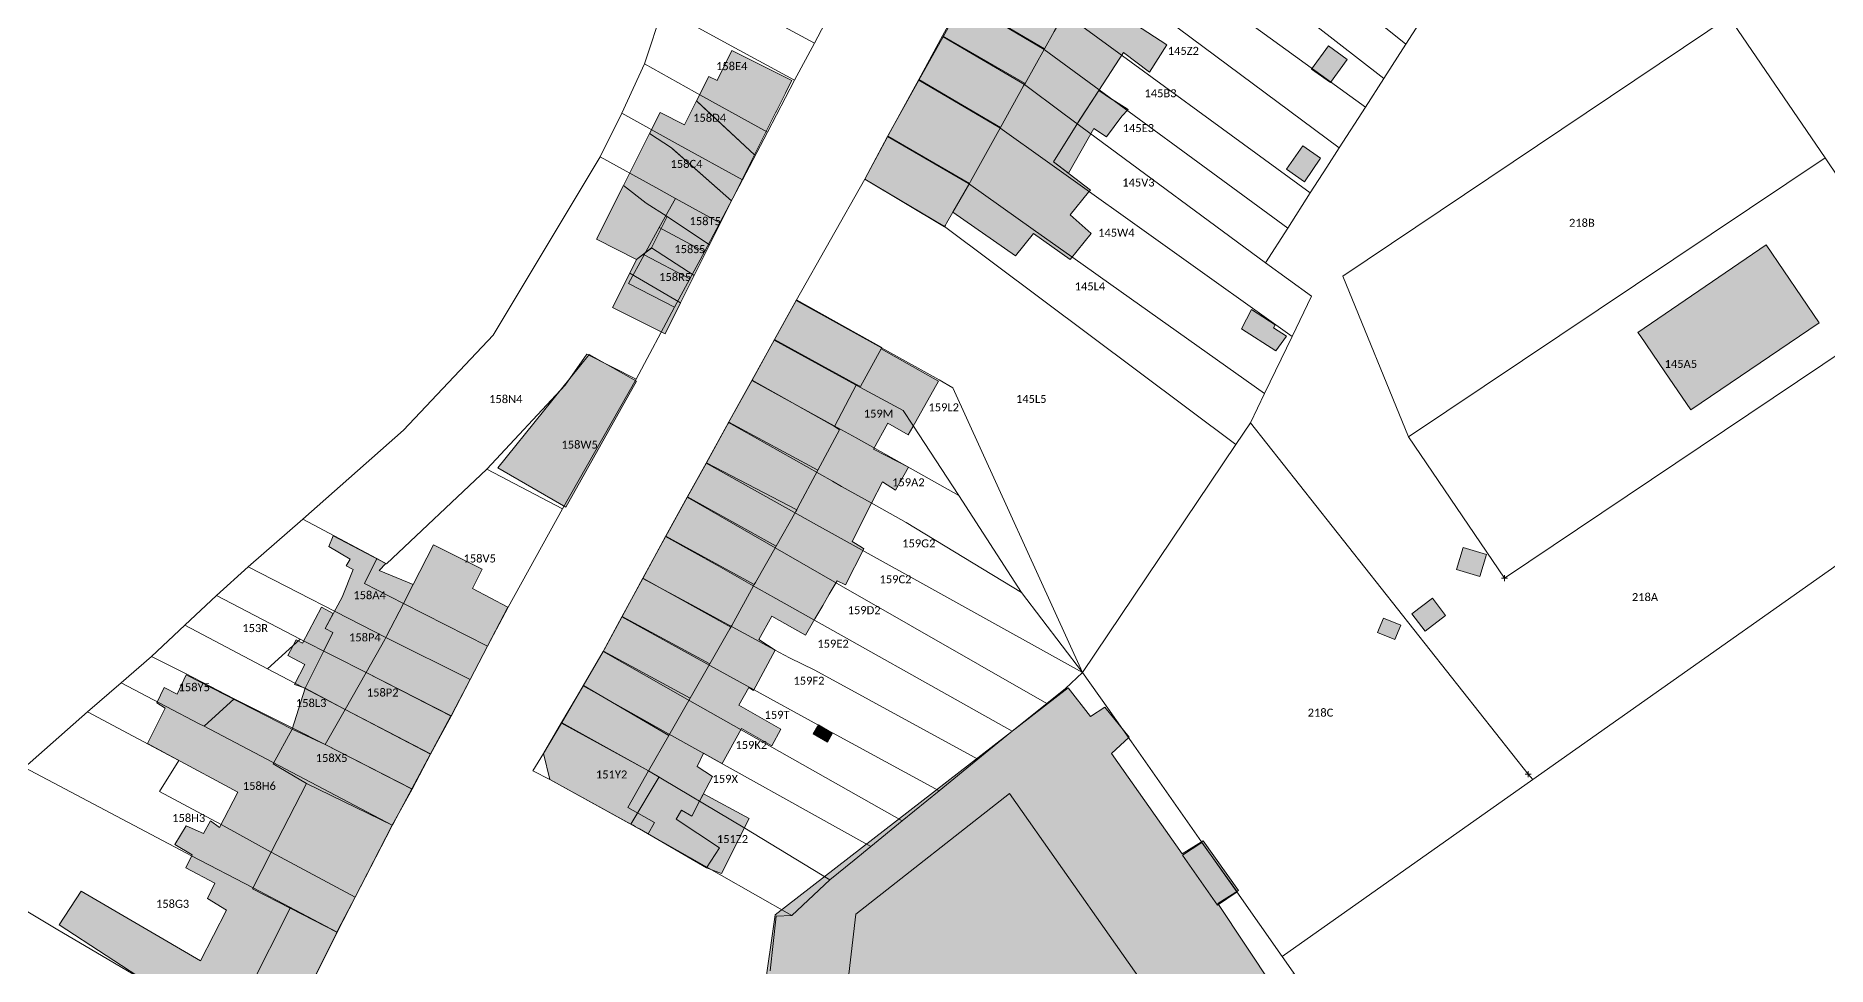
# Model space of a CAD drawing. Header units: metres. Extents: x 113120 to 240396, y 120329 to 242116.
# Drawn here: x 116402.2 to 116581.3, y 121404.3 to 121497.3 of the extents above; entities that cross this region are included whole.
import ezdxf

# ---------------------------------------------------------------- set-up
doc = ezdxf.new("R2010")
doc.units = ezdxf.units.M
doc.header["$LTSCALE"] = 3
doc.header["$PDMODE"] = 2
doc.header["$PDSIZE"] = 0.3
for name, color, linetype, lineweight in [('Bpn_CaPa', 78, 'Continuous', 0), ('Bpn_ReBu', 4, 'Continuous', 0), ('Bpt_CaNu', 7, 'Continuous', 0), ('Bpt_PrSt', 7, 'Continuous', 0), ('Hachure bâtiment', 11, 'Continuous', 0)]:
    doc.layers.add(name, color=color, linetype=linetype, lineweight=lineweight)
doc.styles.add('Legend', font='')
doc.styles.get('Legend').set_extended_font_data('Calibri')

msp = doc.modelspace()

# ---------------------------------------------------------------- hatches: boundary and pattern name
at = {"layer": 'Hachure bâtiment'}
h = msp.add_hatch(color=256, dxfattribs=at)
h.dxf.hatch_style = 1
h.paths.add_polyline_path([(116505.04, 121499.58), (116503.97, 121497.75), (116503, 121496), (116494.77, 121500.83), (116496.71, 121504.35)])
h = msp.add_hatch(color=256, dxfattribs=at)
h.dxf.hatch_style = 1
h.paths.add_polyline_path([(116515.25, 121496.4), (116513.5, 121493.67), (116510.92, 121495.62), (116508.44, 121491.82), (116506.35, 121488.62), (116503.92, 121484.72), (116507.6, 121481.87), (116507.43, 121481.67), (116505.57, 121479.4), (116507.67, 121477.55), (116505.59, 121474.93), (116501.9, 121477.55), (116500.12, 121475.32), (116493.84, 121479.66), (116495.31, 121482.2), (116495.42, 121482.39), (116495.5, 121482.54), (116495.62, 121482.73), (116498.63, 121488.15), (116500.93, 121492.29), (116501.08, 121492.55), (116503, 121496), (116503.97, 121497.75), (116505.04, 121499.58), (116506.5, 121502.1)])
h = msp.add_hatch(color=256, dxfattribs=at)
h.dxf.hatch_style = 1
h.paths.add_polyline_path([(116503, 121496), (116501.08, 121492.55), (116492.82, 121497.3), (116493.39, 121498.34), (116493.53, 121498.61), (116494.12, 121499.67), (116494.77, 121500.83)])
h = msp.add_hatch(color=256, dxfattribs=at)
h.dxf.hatch_style = 1
h.paths.add_polyline_path([(116501.08, 121492.55), (116500.93, 121492.29), (116498.63, 121488.15), (116490.44, 121492.94), (116492.82, 121497.3)])
h = msp.add_hatch(color=256, dxfattribs=at)
h.dxf.hatch_style = 1
h.paths.add_polyline_path([(116470.27, 121492.85), (116471.76, 121495.83), (116477.75, 121492.84), (116477.29, 121491.92), (116477.11, 121491.57), (116476.98, 121491.31), (116476.25, 121489.85), (116476.12, 121489.6), (116475.53, 121488.41), (116474.03, 121485.42), (116468.91, 121490.14), (116468.22, 121490.79), (116469.45, 121493.25)])
h = msp.add_hatch(color=256, dxfattribs=at)
h.dxf.hatch_style = 1
h.paths.add_polyline_path([(116533.27, 121494.95), (116531.6, 121492.62), (116529.72, 121493.97), (116531.4, 121496.3)])
h = msp.add_hatch(color=256, dxfattribs=at)
h.dxf.hatch_style = 1
h.paths.add_polyline_path([(116498.63, 121488.15), (116495.62, 121482.73), (116495.5, 121482.54), (116487.35, 121487.28), (116487.42, 121487.42), (116490.44, 121492.94)])
h = msp.add_hatch(color=256, dxfattribs=at)
h.dxf.hatch_style = 1
h.paths.add_polyline_path([(116465.82, 121486), (116465.71, 121486.1), (116463.52, 121487.53), (116464.58, 121489.65), (116467.03, 121488.42), (116468.22, 121490.79), (116474.03, 121485.42), (116473.83, 121485.01), (116471.73, 121480.82)])
h = msp.add_hatch(color=256, dxfattribs=at)
h.dxf.hatch_style = 1
h.paths.add_polyline_path([(116507.93, 121488.04), (116505.41, 121483.56), (116503.92, 121484.72), (116506.35, 121488.62), (116506.56, 121488.95), (116508.44, 121491.82), (116509.62, 121491.05), (116510.02, 121490.8), (116511.38, 121489.93), (116510.75, 121489.27), (116509.21, 121487.2)], flags=17)
h = msp.add_hatch(color=256, dxfattribs=at)
h.dxf.hatch_style = 1
h.paths.add_polyline_path([(116471.73, 121480.82), (116469.52, 121476.4), (116465.29, 121479.25), (116463.18, 121480.58), (116460.92, 121482.33), (116463.52, 121487.53), (116465.71, 121486.1)])
h = msp.add_hatch(color=256, dxfattribs=at)
h.dxf.hatch_style = 1
h.paths.add_polyline_path([(116495.5, 121482.54), (116495.42, 121482.39), (116495.31, 121482.2), (116493.84, 121479.66), (116493.22, 121478.58), (116493.11, 121478.39), (116493.02, 121478.22), (116485.05, 121482.97), (116485.12, 121483.1), (116487.27, 121487.13), (116487.35, 121487.28)])
h = msp.add_hatch(color=256, dxfattribs=at)
h.dxf.hatch_style = 1
h.paths.add_polyline_path([(116530.62, 121485.07), (116529, 121482.72), (116527.22, 121483.97), (116528.85, 121486.32)])
h = msp.add_hatch(color=256, dxfattribs=at)
h.dxf.hatch_style = 1
h.paths.add_polyline_path([(116458.22, 121476.96), (116460.92, 121482.33), (116463.18, 121480.58), (116465.29, 121479.25), (116463.72, 121476.11), (116462.23, 121474.95)])
h = msp.add_hatch(color=256, dxfattribs=at)
h.dxf.hatch_style = 1
h.paths.add_polyline_path([(116463.72, 121476.11), (116465.29, 121479.25), (116469.52, 121476.4), (116467.98, 121473.34)])
h = msp.add_hatch(color=256, dxfattribs=at)
h.dxf.hatch_style = 1
h.paths.add_polyline_path([(116462.23, 121474.95), (116463.7, 121476.09), (116463.72, 121476.11), (116467.98, 121473.34), (116466.61, 121470.6), (116461.54, 121473.58)])
h = msp.add_hatch(color=256, dxfattribs=at)
h.dxf.hatch_style = 1
h.paths.add_polyline_path([(116580.47, 121468.62), (116567.65, 121459.9), (116565.04, 121463.71), (116562.57, 121467.33), (116562.35, 121467.65), (116575.17, 121476.4)])
h = msp.add_hatch(color=256, dxfattribs=at)
h.dxf.hatch_style = 1
h.paths.add_polyline_path([(116465.07, 121467.52), (116459.82, 121470.14), (116461.54, 121473.58), (116466.61, 121470.6)])
h = msp.add_hatch(color=256, dxfattribs=at)
h.dxf.hatch_style = 1
h.paths.add_polyline_path([(116486.75, 121466.15), (116486.67, 121466), (116484.62, 121462.25), (116484.2, 121462.45), (116476.01, 121466.94), (116478.2, 121470.9)])
h = msp.add_hatch(color=256, dxfattribs=at)
h.dxf.hatch_style = 1
h.paths.add_polyline_path([(116526.07, 121468.42), (116525.9, 121468.12), (116527.22, 121467.27), (116526.13, 121465.8), (116522.72, 121468.02), (116523.7, 121469.95)])
h = msp.add_hatch(color=256, dxfattribs=at)
h.dxf.hatch_style = 1
h.paths.add_polyline_path([(116484.2, 121462.45), (116482, 121458.25), (116473.77, 121462.89), (116476.01, 121466.94)])
h = msp.add_hatch(color=256, dxfattribs=at)
h.dxf.hatch_style = 1
h.paths.add_polyline_path([(116462.23, 121462.79), (116455.16, 121450.2), (116448.36, 121454.13), (116457.49, 121465.46)])
h = msp.add_hatch(color=256, dxfattribs=at)
h.dxf.hatch_style = 1
h.paths.add_polyline_path([(116485.05, 121391.81), (116500, 121375.18), (116503.37, 121377.59), (116504.49, 121376.31), (116509.46, 121380.49), (116508.34, 121381.62), (116520.72, 121391.44), (116499.52, 121421.56), (116484.14, 121409.5), (116482.21, 121392.94)], flags=16)
h.paths.add_polyline_path([(116492.41, 121462.79), (116489.84, 121458.23), (116489.37, 121457.42), (116487.35, 121458.57), (116485.9, 121456), (116489.4, 121454.17), (116488.1, 121451.9), (116486.8, 121452.72), (116485.72, 121450.6), (116483.77, 121446.77), (116484.71, 121446.18), (116484.95, 121446.03), (116483.1, 121442.42), (116482.27, 121442.82), (116481.49, 121441.49), (116480.84, 121440.37), (116480.05, 121439.01), (116479.12, 121437.4), (116475.75, 121439.3), (116474.45, 121436.95), (116476.07, 121435.9), (116473.9, 121431.85), (116473.45, 121432.17), (116472.45, 121430.4), (116476.65, 121428), (116475.75, 121426.32), (116472.7, 121428.05), (116470.78, 121424.55), (116470.5, 121424.71), (116468.92, 121425.6), (116468.27, 121424.27), (116469.82, 121423.25), (116468.53, 121420.79), (116467.75, 121419.3), (116466.72, 121419.9), (116466.17, 121419), (116470.52, 121416.15), (116469.22, 121414.15), (116462.52, 121418.03), (116462.13, 121418.25), (116461.87, 121418.4), (116461.65, 121418.5), (116464.47, 121423.22), (116463.42, 121423.82), (116465.45, 121427.37), (116467.57, 121431.08), (116469.54, 121434.52), (116471.55, 121438.02), (116471.65, 121438.19), (116471.74, 121438.35), (116473.92, 121442.32), (116473.99, 121442.45), (116474.1, 121442.65), (116476.17, 121446.29), (116478.15, 121449.77), (116478.24, 121449.93), (116478.32, 121450.09), (116480.35, 121453.89), (116482.5, 121457.92), (116482, 121458.25), (116484.2, 121462.45), (116484.62, 121462.25), (116486.67, 121466)])
h = msp.add_hatch(color=256, dxfattribs=at)
h.dxf.hatch_style = 1
h.paths.add_polyline_path([(116482, 121458.25), (116482.5, 121457.92), (116480.35, 121453.89), (116471.44, 121458.67), (116471.54, 121458.87), (116473.77, 121462.89)], flags=17)
h = msp.add_hatch(color=256, dxfattribs=at)
h.dxf.hatch_style = 1
h.paths.add_polyline_path([(116480.35, 121453.89), (116478.32, 121450.09), (116478.24, 121449.93), (116469.2, 121454.63), (116471.35, 121458.52), (116471.44, 121458.67)], flags=17)
h = msp.add_hatch(color=256, dxfattribs=at)
h.dxf.hatch_style = 1
h.paths.add_polyline_path([(116478.24, 121449.93), (116478.15, 121449.77), (116476.17, 121446.29), (116467.32, 121451.22), (116469.2, 121454.63)], flags=17)
h = msp.add_hatch(color=256, dxfattribs=at)
h.dxf.hatch_style = 1
h.paths.add_polyline_path([(116476.17, 121446.29), (116474.1, 121442.65), (116473.99, 121442.45), (116465.15, 121447.3), (116467.32, 121451.22)], flags=17)
h = msp.add_hatch(color=256, dxfattribs=at)
h.dxf.hatch_style = 1
h.paths.add_polyline_path([(116437.14, 121444.56), (116436.5, 121443.85), (116439.89, 121442.47), (116438.91, 121440.56), (116437.23, 121437.3), (116437.16, 121437.16), (116437.05, 121436.97), (116435.17, 121433.65), (116433.08, 121429.97), (116429.07, 121432.1), (116430.93, 121435.75), (116431.85, 121437.67), (116431.07, 121438.07), (116432.8, 121441.2), (116433.9, 121443.97), (116433.17, 121444.32), (116433.6, 121445), (116431.45, 121446.25), (116431.87, 121447.32)])
h = msp.add_hatch(color=256, dxfattribs=at)
h.dxf.hatch_style = 1
h.paths.add_polyline_path([(116473.99, 121442.45), (116473.92, 121442.32), (116471.74, 121438.35), (116471.65, 121438.19), (116462.86, 121443.09), (116465.15, 121447.3)], flags=17)
h = msp.add_hatch(color=256, dxfattribs=at)
h.dxf.hatch_style = 1
h.paths.add_polyline_path([(116446.77, 121444), (116445.82, 121442.07), (116449.35, 121440.2), (116447.32, 121436.3), (116438.91, 121440.56), (116439.89, 121442.47), (116441.92, 121446.42)])
h = msp.add_hatch(color=256, dxfattribs=at)
h.dxf.hatch_style = 1
h.paths.add_polyline_path([(116547.2, 121445.45), (116546.55, 121443.27), (116544.22, 121443.97), (116544.87, 121446.17)])
h = msp.add_hatch(color=256, dxfattribs=at)
h.dxf.hatch_style = 1
h.paths.add_polyline_path([(116471.65, 121438.19), (116471.55, 121438.02), (116469.54, 121434.52), (116460.78, 121439.25), (116462.86, 121443.09)])
h = msp.add_hatch(color=256, dxfattribs=at)
h.dxf.hatch_style = 1
h.paths.add_polyline_path([(116429.07, 121432.1), (116428.01, 121432.47), (116429.05, 121434.45), (116427.34, 121435.35), (116428.17, 121436.94), (116428.83, 121436.6), (116430.72, 121440.19), (116431.9, 121439.57), (116431.07, 121438.07), (116431.85, 121437.67), (116430.93, 121435.75)])
h = msp.add_hatch(color=256, dxfattribs=at)
h.dxf.hatch_style = 1
h.paths.add_polyline_path([(116447.32, 121436.3), (116445.58, 121432.97), (116437.16, 121437.16), (116437.23, 121437.3), (116438.91, 121440.56)])
h = msp.add_hatch(color=256, dxfattribs=at)
h.dxf.hatch_style = 1
h.paths.add_polyline_path([(116543.12, 121439.37), (116541.07, 121437.8), (116539.75, 121439.52), (116541.8, 121441.08)])
h = msp.add_hatch(color=256, dxfattribs=at)
h.dxf.hatch_style = 1
h.paths.add_polyline_path([(116469.54, 121434.52), (116467.57, 121431.08), (116458.91, 121435.8), (116459.02, 121436), (116460.78, 121439.25)])
h = msp.add_hatch(color=256, dxfattribs=at)
h.dxf.hatch_style = 1
h.paths.add_polyline_path([(116538.65, 121438.4), (116538.05, 121436.95), (116536.32, 121437.67), (116536.9, 121439.1)])
h = msp.add_hatch(color=256, dxfattribs=at)
h.dxf.hatch_style = 1
h.paths.add_polyline_path([(116445.58, 121432.97), (116443.79, 121429.54), (116443.69, 121429.34), (116435.17, 121433.65), (116437.05, 121436.97), (116437.16, 121437.16)])
h = msp.add_hatch(color=256, dxfattribs=at)
h.dxf.hatch_style = 1
h.paths.add_polyline_path([(116467.57, 121431.08), (116465.45, 121427.37), (116456.9, 121432.37), (116458.83, 121435.67), (116458.91, 121435.8)])
h = msp.add_hatch(color=256, dxfattribs=at)
h.dxf.hatch_style = 1
h.paths.add_polyline_path([(116427.78, 121427.98), (116425.9, 121424.52), (116429.22, 121422.55), (116425.7, 121415.7), (116423.82, 121412.02), (116427.57, 121410.12), (116423.47, 121401.97), (116426.61, 121400.24), (116424.37, 121396.13), (116415.8, 121401.07), (116412.6, 121395.79), (116409.58, 121390.81), (116409.43, 121390.56), (116407.71, 121391.58), (116409.75, 121394.92), (116407.35, 121396.57), (116408.5, 121398.32), (116410.72, 121396.82), (116413.9, 121402.32), (116404.5, 121408.45), (116406.67, 121411.8), (116418.62, 121404.85), (116421.22, 121409.9), (116419.32, 121411.07), (116420.05, 121412.6), (116417.15, 121414.15), (116417.77, 121415.45), (116416.05, 121416.47), (116417.17, 121418.35), (116418.92, 121417.57), (116419.62, 121418.82), (116420.52, 121418.17), (116422.35, 121421.7), (116415.8, 121425.23), (116413.32, 121426.57), (116415.1, 121430.1), (116414.25, 121430.62), (116415, 121432.17), (116416.3, 121431.5), (116417.17, 121433.42)])
h = msp.add_hatch(color=256, dxfattribs=at)
h.dxf.hatch_style = 1
h.paths.add_polyline_path([(116443.69, 121429.34), (116443.6, 121429.19), (116441.63, 121425.52), (116433.08, 121429.97), (116435.17, 121433.65)])
h = msp.add_hatch(color=256, dxfattribs=at)
h.dxf.hatch_style = 1
h.paths.add_polyline_path([(116429.07, 121432.1), (116433.08, 121429.97), (116431.1, 121426.47), (116427.78, 121427.98)])
h = msp.add_hatch(color=256, dxfattribs=at)
h.dxf.hatch_style = 1
h.paths.add_polyline_path([(116465.45, 121427.37), (116463.42, 121423.82), (116454.73, 121428.65), (116456.9, 121432.37)])
h = msp.add_hatch(color=256, dxfattribs=at)
h.dxf.hatch_style = 1
h.paths.add_polyline_path([(116485.05, 121391.81), (116500, 121375.18), (116503.37, 121377.59), (116504.49, 121376.31), (116509.46, 121380.49), (116508.34, 121381.62), (116520.72, 121391.44), (116499.52, 121421.56), (116484.14, 121409.5), (116482.21, 121392.94)], flags=16)
h.paths.add_polyline_path([(116472.74, 121386.21), (116476.09, 121409.44), (116505.37, 121432.12), (116507.62, 121429.25), (116509.06, 121430.21), (116511.47, 121427.18), (116509.71, 121425.57), (116516.79, 121415.54), (116518.87, 121416.82), (116522.41, 121411.86), (116520.33, 121410.58), (116525.88, 121402.25), (116527.96, 121403.7), (116530.53, 121400.18), (116528.29, 121398.57), (116531.66, 121394.57), (116518.61, 121383.81), (116526.84, 121373.7), (116550.16, 121359.77), (116553.85, 121360.1), (116557.71, 121355.14), (116554.83, 121348.39), (116549.69, 121347.1), (116545.51, 121352.38), (116540.53, 121353.65), (116537.81, 121350.11), (116513.86, 121363.85), (116515.15, 121365.45), (116508.72, 121369.29), (116506.64, 121366.23), (116507.44, 121365.91), (116503.17, 121359.07), (116500.12, 121360.67), (116505.41, 121369.67), (116503.16, 121371.51), (116492.2, 121362.67), (116482.78, 121373.67)])
h = msp.add_hatch(color=256, dxfattribs=at)
h.dxf.hatch_style = 1
h.paths.add_polyline_path([(116441.63, 121425.52), (116439.75, 121422.02), (116431.1, 121426.47), (116433.08, 121429.97)])
h = msp.add_hatch(color=256, dxfattribs=at)
h.dxf.hatch_style = 1
h.paths.add_polyline_path([(116431.1, 121426.47), (116439.75, 121422.02), (116437.91, 121418.59), (116437.8, 121418.39), (116429.22, 121422.55), (116425.9, 121424.52), (116427.78, 121427.98)])
h = msp.add_hatch(color=256, dxfattribs=at)
h.dxf.hatch_style = 1
h.paths.add_polyline_path([(116463.42, 121423.82), (116464.47, 121423.22), (116461.65, 121418.5), (116453.55, 121422.95), (116452.92, 121425.55), (116454.73, 121428.65)])
h = msp.add_hatch(color=256, dxfattribs=at)
h.dxf.hatch_style = 1
h.paths.add_polyline_path([(116481.82, 121427.6), (116481.3, 121426.7), (116479.87, 121427.52), (116480.4, 121428.42)], flags=17)
h = msp.add_hatch(color=256, dxfattribs=at)
h.dxf.hatch_style = 1
h.paths.add_polyline_path([(116437.8, 121418.39), (116437.72, 121418.23), (116434.08, 121411.2), (116425.7, 121415.7), (116429.22, 121422.55)])
h = msp.add_hatch(color=256, dxfattribs=at)
h.dxf.hatch_style = 1
h.paths.add_polyline_path([(116469.22, 121414.15), (116470.52, 121416.15), (116466.17, 121419), (116466.72, 121419.9), (116467.75, 121419.3), (116468.53, 121420.79), (116468.91, 121421.52), (116473.47, 121419.07), (116470.73, 121413.58)])
h = msp.add_hatch(color=256, dxfattribs=at)
h.dxf.hatch_style = 1
h.paths.add_polyline_path([(116470.27, 121382.63), (116469.6, 121383.44), (116472.74, 121386.21), (116482.78, 121373.67), (116478.52, 121370.14), (116473.89, 121375.45), (116469.16, 121381.71)])
h.paths.add_polyline_path([(116485.05, 121391.81), (116500, 121375.18), (116503.37, 121377.59), (116504.49, 121376.31), (116509.46, 121380.49), (116508.34, 121381.62), (116520.72, 121391.44), (116499.52, 121421.56), (116484.14, 121409.5), (116482.21, 121392.94)], flags=16)
h = msp.add_hatch(color=256, dxfattribs=at)
h.dxf.hatch_style = 1
h.paths.add_polyline_path([(116522.27, 121411.72), (116520.31, 121410.42), (116516.81, 121415.4), (116518.73, 121416.67)], flags=17)
h.paths.add_polyline_path([(116485.05, 121391.81), (116500, 121375.18), (116503.37, 121377.59), (116504.49, 121376.31), (116509.46, 121380.49), (116508.34, 121381.62), (116520.72, 121391.44), (116499.52, 121421.56), (116484.14, 121409.5), (116482.21, 121392.94)], flags=16)
h = msp.add_hatch(color=256, dxfattribs=at)
h.dxf.hatch_style = 1
h.paths.add_polyline_path([(116434.08, 121411.2), (116432.36, 121407.89), (116432.26, 121407.69), (116427.57, 121410.12), (116423.82, 121412.02), (116425.7, 121415.7)])
h = msp.add_hatch(color=256, dxfattribs=at)
h.dxf.hatch_style = 1
h.paths.add_polyline_path([(116432.26, 121407.69), (116432.19, 121407.55), (116428.15, 121399.4), (116426.61, 121400.24), (116423.47, 121401.97), (116427.57, 121410.12)])

# ---------------------------------------------------------------- linework, layer by layer
at = {"layer": 'Bpn_CaPa'}
for points in [[(116560.82, 121514.21), (116558.99, 121516.85), (116556.46, 121520.51), (116556.29, 121520.72), (116555.04, 121522.24), (116553.79, 121523.79), (116553.63, 121524.26), (116557.04, 121528.28), (116560.36, 121532.21), (116636.93, 121424.46), (116716.79, 121312.98), (116746.55, 121272.14), (116763.22, 121266.37), (116753.72, 121256.46), (116743.29, 121269.29), (116721.23, 121296.44), (116691.51, 121335.93), (116595.79, 121474.64), (116590.59, 121470.98), (116581.06, 121485.1), (116571.45, 121499.2), (116560.82, 121514.21)], [(116539.15, 121496.47), (116521.16, 121510.94), (116514.62, 121516.51), (116506.36, 121521.25), (116508.53, 121525.13), (116516.75, 121520.27), (116532.7, 121506.62), (116537.47, 121503.13), (116541.44, 121500.02), (116539.15, 121496.47)], [(116539.15, 121496.47), (116536.94, 121493.03), (116518.47, 121507.4), (116512.22, 121512.27), (116503.99, 121517.02), (116506.36, 121521.25), (116514.62, 121516.51), (116521.16, 121510.94), (116539.15, 121496.47)], [(116535.1, 121490.17), (116510.01, 121508.36), (116501.87, 121513.25), (116503.99, 121517.02), (116512.22, 121512.27), (116518.47, 121507.4), (116536.94, 121493.03), (116535.1, 121490.17)], [(116535.1, 121490.17), (116532.49, 121486.1), (116507.8, 121504.45), (116499.59, 121509.18), (116501.87, 121513.25), (116510.01, 121508.36), (116535.1, 121490.17)], [(116467.7, 121510.81), (116474.76, 121507.06), (116483.16, 121502.57), (116480, 121496.58), (116473.59, 121500.03), (116466.07, 121504.08), (116467.7, 121510.81)], [(116529.59, 121481.6), (116505.02, 121499.53), (116496.82, 121504.22), (116499.59, 121509.18), (116507.8, 121504.45), (116532.49, 121486.1), (116531.25, 121484.18), (116529.59, 121481.6)], [(116478, 121492.86), (116471.67, 121496.31), (116464.86, 121500.03), (116466.07, 121504.08), (116473.59, 121500.03), (116480, 121496.58), (116478, 121492.86)], [(116527.33, 121478.09), (116502.99, 121495.94), (116494.86, 121500.72), (116496.82, 121504.22), (116505.02, 121499.53), (116529.59, 121481.6), (116527.33, 121478.09)], [(116478, 121492.86), (116475.31, 121487.68), (116468.85, 121491.22), (116463.03, 121494.5), (116464.86, 121500.03), (116471.67, 121496.31), (116478, 121492.86)], [(116527.33, 121478.09), (116525.1, 121474.62), (116507.42, 121487.66), (116504.85, 121489.57), (116501.01, 121492.44), (116492.88, 121497.2), (116494.86, 121500.72), (116502.99, 121495.94), (116527.33, 121478.09)], [(116539.42, 121457.21), (116532.84, 121473.29), (116569.34, 121497.78), (116571.28, 121499.08), (116571.45, 121499.2), (116581.06, 121485.1), (116539.42, 121457.21)], [(116490.46, 121492.87), (116492.88, 121497.2), (116501.01, 121492.44), (116504.85, 121489.57), (116507.42, 121487.66), (116525.1, 121474.62), (116529.71, 121471.29), (116527.77, 121467.26), (116503.32, 121484.72), (116498.56, 121488.12), (116490.46, 121492.87)], [(116472.81, 121482.9), (116466.37, 121486.44), (116460.76, 121489.56), (116463.03, 121494.5), (116468.85, 121491.22), (116475.31, 121487.68), (116472.81, 121482.9)], [(116490.46, 121492.87), (116498.56, 121488.12), (116503.32, 121484.72), (116527.77, 121467.26), (116525.01, 121461.55), (116509.65, 121472.44), (116506.89, 121474.4), (116501.89, 121477.94), (116495.4, 121482.54), (116487.31, 121487.25), (116490.46, 121492.87)], [(116472.81, 121482.9), (116470.55, 121478.61), (116466.13, 121481.04), (116464.14, 121482.13), (116458.57, 121485.19), (116460.76, 121489.56), (116466.37, 121486.44), (116472.81, 121482.9)], [(116522.14, 121456.44), (116493.03, 121478.25), (116485.05, 121482.97), (116487.31, 121487.25), (116495.4, 121482.54), (116501.89, 121477.94), (116506.89, 121474.4), (116509.65, 121472.44), (116525.01, 121461.55), (116523.61, 121458.63), (116522.14, 121456.44)], [(116428.84, 121448.98), (116438.92, 121457.88), (116447.9, 121467.37), (116458.57, 121485.19), (116464.14, 121482.13), (116466.13, 121481.04), (116464.49, 121478.14), (116462.97, 121475.42), (116461.4, 121472.56), (116466, 121470.17), (116462.17, 121462.97), (116457.25, 121465.47), (116455.07, 121462.37), (116447.25, 121453.99), (116437.22, 121444.52), (116436.25, 121445.06), (116428.84, 121448.98)], [(116539.42, 121457.21), (116581.06, 121485.1), (116590.59, 121470.98), (116549.01, 121443.1), (116539.42, 121457.21)], [(116522.14, 121456.44), (116506.83, 121433.67), (116493.85, 121462.12), (116492.48, 121462.91), (116478.18, 121470.86), (116485.05, 121482.97), (116493.03, 121478.25), (116522.14, 121456.44)], [(116466.13, 121481.04), (116470.55, 121478.61), (116469.01, 121475.7), (116464.49, 121478.14), (116466.13, 121481.04)], [(116467.54, 121473.01), (116462.97, 121475.42), (116464.49, 121478.14), (116469.01, 121475.7), (116467.54, 121473.01)], [(116467.54, 121473.01), (116466, 121470.17), (116461.4, 121472.56), (116462.97, 121475.42), (116467.54, 121473.01)], [(116494.44, 121451.36), (116489.86, 121458.38), (116488.87, 121459.84), (116484.13, 121462.43), (116475.98, 121466.89), (116478.18, 121470.86), (116492.48, 121462.91), (116493.85, 121462.12), (116506.83, 121433.67), (116500.72, 121441.67), (116494.44, 121451.36)], [(116494.44, 121451.36), (116484.19, 121457.11), (116481.98, 121458.32), (116473.75, 121462.85), (116475.98, 121466.89), (116484.13, 121462.43), (116488.87, 121459.84), (116489.86, 121458.38), (116494.44, 121451.36)], [(116447.25, 121453.99), (116455.07, 121462.37), (116457.25, 121465.47), (116462.17, 121462.97), (116454.81, 121450.01), (116447.25, 121453.99)], [(116494.44, 121451.36), (116500.72, 121441.67), (116489.17, 121448.64), (116485.67, 121450.61), (116482.72, 121452.26), (116481.81, 121452.77), (116471.42, 121458.65), (116473.75, 121462.85), (116481.98, 121458.32), (116484.19, 121457.11), (116494.44, 121451.36)], [(116500.72, 121441.67), (116506.83, 121433.67), (116481.77, 121447.56), (116480.52, 121448.26), (116469.18, 121454.59), (116471.42, 121458.65), (116481.81, 121452.77), (116482.72, 121452.26), (116485.67, 121450.61), (116489.17, 121448.64), (116500.72, 121441.67)], [(116522.14, 121456.44), (116523.61, 121458.63), (116551.39, 121423.5), (116551.83, 121422.95), (116526.77, 121405.28), (116522.24, 121411.72), (116518.72, 121416.73), (116511.71, 121426.72), (116509.35, 121430.08), (116506.83, 121433.67), (116522.14, 121456.44)], [(116503.25, 121430.56), (116482.93, 121442.2), (116481.83, 121442.83), (116467.29, 121451.17), (116469.18, 121454.59), (116480.52, 121448.26), (116481.77, 121447.56), (116506.83, 121433.67), (116505.1, 121432.05), (116503.25, 121430.56)], [(116447.32, 121436.3), (116438.91, 121440.56), (116435.03, 121442.56), (116436.25, 121445.06), (116437.22, 121444.52), (116447.25, 121453.99), (116454.81, 121450.01), (116449.4, 121440.18), (116447.32, 121436.3)], [(116503.25, 121430.56), (116499.78, 121427.78), (116476.14, 121441.06), (116473.64, 121442.47), (116470.37, 121444.31), (116465.12, 121447.26), (116467.29, 121451.17), (116481.83, 121442.83), (116482.93, 121442.2), (116503.25, 121430.56)], [(116445.58, 121432.97), (116437.15, 121437.15), (116423.4, 121444.22), (116428.84, 121448.98), (116436.25, 121445.06), (116435.03, 121442.56), (116438.91, 121440.56), (116447.32, 121436.3), (116445.58, 121432.97)], [(116462.84, 121443.04), (116465.12, 121447.26), (116470.37, 121444.31), (116473.64, 121442.47), (116476.14, 121441.06), (116499.78, 121427.78), (116497.08, 121425.6), (116496.34, 121425), (116480.05, 121433.91), (116477.53, 121435.13), (116476.03, 121435.94), (116471.41, 121438.43), (116468.11, 121440.21), (116462.84, 121443.04)], [(116445.58, 121432.97), (116443.67, 121429.31), (116435.17, 121433.65), (116428.57, 121436.99), (116420.22, 121441.37), (116423.4, 121444.22), (116437.15, 121437.15), (116445.58, 121432.97)], [(116492.47, 121421.82), (116481.8, 121427.63), (116480.35, 121428.42), (116473.91, 121431.97), (116469.26, 121434.53), (116460.76, 121439.21), (116462.84, 121443.04), (116468.11, 121440.21), (116471.41, 121438.43), (116476.03, 121435.94), (116477.53, 121435.13), (116480.05, 121433.91), (116496.34, 121425), (116492.47, 121421.82)], [(116420.22, 121441.37), (116428.57, 121436.99), (116425.33, 121434.02), (116417.05, 121438.39), (116420.22, 121441.37)], [(116413.72, 121435.27), (116417.05, 121438.39), (116425.33, 121434.02), (116433.08, 121429.97), (116441.63, 121425.51), (116439.78, 121422), (116431.1, 121426.47), (116427.86, 121428.08), (116421.99, 121431.03), (116417.11, 121433.57), (116413.72, 121435.27)], [(116492.47, 121421.82), (116488.79, 121418.82), (116467.3, 121430.97), (116458.88, 121435.76), (116460.76, 121439.21), (116469.26, 121434.53), (116473.91, 121431.97), (116480.35, 121428.42), (116481.8, 121427.63), (116492.47, 121421.82)], [(116428.57, 121436.99), (116435.17, 121433.65), (116443.67, 121429.31), (116441.63, 121425.51), (116433.08, 121429.97), (116425.33, 121434.02), (116428.57, 121436.99)], [(116418.97, 121428.29), (116418.49, 121428.54), (116415.19, 121430.26), (116410.67, 121432.63), (116413.72, 121435.27), (116417.11, 121433.57), (116421.99, 121431.03), (116418.97, 121428.29)], [(116456.88, 121432.33), (116458.88, 121435.76), (116467.3, 121430.97), (116488.79, 121418.82), (116485.65, 121416.26), (116465.41, 121427.53), (116456.88, 121432.33)], [(116418.97, 121428.29), (116437.8, 121418.4), (116434.08, 121411.2), (116425.7, 121415.7), (116420.68, 121418.48), (116414.53, 121421.78), (116416.45, 121424.88), (116407.32, 121429.73), (116410.67, 121432.63), (116415.19, 121430.26), (116418.49, 121428.54), (116418.97, 121428.29)], [(116418.97, 121428.29), (116421.99, 121431.03), (116427.86, 121428.08), (116431.1, 121426.47), (116439.78, 121422), (116437.8, 121418.4), (116418.97, 121428.29)], [(116481.56, 121412.92), (116473.04, 121418.09), (116463.42, 121423.82), (116454.71, 121428.61), (116456.88, 121432.33), (116465.41, 121427.53), (116485.65, 121416.26), (116483.97, 121414.89), (116481.56, 121412.92)], [(116432.27, 121407.7), (116423.87, 121412.12), (116417.72, 121415.35), (116401.02, 121424.17), (116407.32, 121429.73), (116416.45, 121424.88), (116414.53, 121421.78), (116420.68, 121418.48), (116425.7, 121415.7), (116434.08, 121411.2), (116432.27, 121407.7)], [(116463.39, 121417.52), (116453.55, 121422.95), (116451.85, 121423.82), (116452.92, 121425.55), (116454.71, 121428.61), (116463.42, 121423.82), (116461.35, 121420.16), (116464.03, 121418.67), (116463.39, 121417.52)], [(116391.4, 121415.77), (116400.27, 121423.5), (116401.02, 121424.17), (116417.72, 121415.35), (116423.87, 121412.12), (116432.27, 121407.7), (116428.15, 121399.4), (116426.61, 121400.24), (116424.6, 121396.08), (116415.85, 121401.16), (116404.19, 121408.04), (116397.77, 121411.86), (116391.4, 121415.77)], [(116463.39, 121417.52), (116464.03, 121418.67), (116461.35, 121420.16), (116463.42, 121423.82), (116473.04, 121418.09), (116481.56, 121412.92), (116477.74, 121409.38), (116470.49, 121413.49), (116463.39, 121417.52)], [(116392.8, 121407.1), (116397.77, 121411.86), (116404.19, 121408.04), (116415.85, 121401.16), (116424.6, 121396.08), (116421.15, 121390.29), (116412.38, 121395.43), (116392.8, 121407.1)]]:
    msp.add_lwpolyline(points, close=True, dxfattribs=at)
for points in [[(116464.86, 121500.03), (116463.03, 121494.5), (116460.76, 121489.56), (116458.57, 121485.19), (116447.9, 121467.37), (116438.92, 121457.88), (116428.84, 121448.98), (116423.4, 121444.22), (116420.22, 121441.37), (116417.05, 121438.39), (116413.72, 121435.27), (116410.67, 121432.63), (116407.32, 121429.73), (116401.02, 121424.17), (116401.02, 121424.17), (116400.27, 121423.5), (116375.72, 121455.24), (116376.78, 121456.06), (116346.18, 121516.55)], [(116569.34, 121497.78), (116532.84, 121473.29), (116539.42, 121457.21), (116549.01, 121443.1), (116590.59, 121470.98), (116599.89, 121456.84), (116594.29, 121452.89), (116551.83, 121422.95), (116551.39, 121423.5), (116523.61, 121458.63), (116525.01, 121461.55), (116527.77, 121467.26), (116529.71, 121471.29), (116525.1, 121474.62), (116525.1, 121474.62), (116527.33, 121478.09), (116529.59, 121481.6), (116531.25, 121484.18), (116532.49, 121486.1), (116535.1, 121490.17), (116536.94, 121493.03), (116539.15, 121496.47), (116541.44, 121500.02)], [(116645.59, 121261.66), (116570.7, 121342.22), (116532.95, 121396.48), (116532.95, 121396.48), (116530.2, 121400.39), (116528.11, 121403.37), (116526.77, 121405.28), (116551.83, 121422.95), (116594.29, 121452.89)], [(116475.57, 121403.83), (116476.17, 121409.32), (116477.74, 121409.38), (116481.56, 121412.92), (116483.97, 121414.89), (116485.65, 121416.26), (116488.79, 121418.82), (116492.47, 121421.82), (116496.34, 121425), (116497.08, 121425.6), (116499.78, 121427.78), (116503.25, 121430.56), (116505.1, 121432.05), (116506.83, 121433.67), (116509.35, 121430.08), (116511.71, 121426.72), (116518.72, 121416.73), (116522.24, 121411.72), (116526.77, 121405.28), (116528.11, 121403.37)]]:
    msp.add_lwpolyline(points, dxfattribs=at)
at = {"layer": 'Bpn_ReBu'}
for points in [[(116505.04, 121499.58), (116503.97, 121497.75), (116503, 121496), (116494.77, 121500.83), (116496.71, 121504.35), (116505.04, 121499.58)], [(116503, 121496), (116501.08, 121492.55), (116492.82, 121497.3), (116493.39, 121498.34), (116493.53, 121498.61), (116494.12, 121499.67), (116494.77, 121500.83), (116503, 121496)], [(116501.08, 121492.55), (116500.93, 121492.29), (116498.63, 121488.15), (116490.44, 121492.94), (116492.82, 121497.3), (116501.08, 121492.55)], [(116470.27, 121492.85), (116471.76, 121495.83), (116477.75, 121492.84), (116477.29, 121491.92), (116477.11, 121491.57), (116476.98, 121491.31), (116476.25, 121489.85), (116476.12, 121489.6), (116475.53, 121488.41), (116474.03, 121485.42), (116468.91, 121490.14), (116468.22, 121490.79), (116469.45, 121493.25), (116470.27, 121492.85)], [(116533.27, 121494.95), (116531.6, 121492.62), (116529.72, 121493.97), (116531.4, 121496.3), (116533.27, 121494.95)], [(116498.63, 121488.15), (116495.62, 121482.73), (116495.5, 121482.54), (116487.35, 121487.28), (116487.42, 121487.42), (116490.44, 121492.94), (116498.63, 121488.15)], [(116465.82, 121486), (116465.71, 121486.1), (116463.52, 121487.53), (116464.58, 121489.65), (116467.03, 121488.42), (116468.22, 121490.79), (116474.03, 121485.42), (116473.83, 121485.01), (116471.73, 121480.82), (116465.82, 121486)], [(116507.93, 121488.04), (116505.41, 121483.56), (116503.92, 121484.72), (116506.35, 121488.62), (116506.56, 121488.95), (116508.44, 121491.82), (116509.62, 121491.05), (116510.02, 121490.8), (116511.38, 121489.93), (116510.75, 121489.27), (116509.21, 121487.2), (116507.93, 121488.04)], [(116471.73, 121480.82), (116469.52, 121476.4), (116465.29, 121479.25), (116463.18, 121480.58), (116460.92, 121482.33), (116463.52, 121487.53), (116465.71, 121486.1), (116471.73, 121480.82)], [(116495.5, 121482.54), (116495.42, 121482.39), (116495.31, 121482.2), (116493.84, 121479.66), (116493.22, 121478.58), (116493.11, 121478.39), (116493.02, 121478.22), (116485.05, 121482.97), (116485.12, 121483.1), (116487.27, 121487.13), (116487.35, 121487.28), (116495.5, 121482.54)], [(116530.62, 121485.07), (116529, 121482.72), (116527.22, 121483.97), (116528.85, 121486.32), (116530.62, 121485.07)], [(116458.22, 121476.96), (116460.92, 121482.33), (116463.18, 121480.58), (116465.29, 121479.25), (116463.72, 121476.11), (116462.23, 121474.95), (116458.22, 121476.96)], [(116463.72, 121476.11), (116465.29, 121479.25), (116469.52, 121476.4), (116467.98, 121473.34), (116463.72, 121476.11)], [(116462.23, 121474.95), (116463.7, 121476.09), (116463.72, 121476.11), (116467.98, 121473.34), (116466.61, 121470.6), (116461.54, 121473.58), (116462.23, 121474.95)], [(116580.47, 121468.62), (116567.65, 121459.9), (116565.04, 121463.71), (116562.57, 121467.33), (116562.35, 121467.65), (116575.17, 121476.4), (116580.47, 121468.62)], [(116465.07, 121467.52), (116459.82, 121470.14), (116461.54, 121473.58), (116466.61, 121470.6), (116465.07, 121467.52)], [(116486.75, 121466.15), (116486.67, 121466), (116484.62, 121462.25), (116484.2, 121462.45), (116476.01, 121466.94), (116478.2, 121470.9), (116486.75, 121466.15)], [(116526.07, 121468.42), (116525.9, 121468.12), (116527.22, 121467.27), (116526.13, 121465.8), (116522.72, 121468.02), (116523.7, 121469.95), (116526.07, 121468.42)], [(116484.2, 121462.45), (116482, 121458.25), (116473.77, 121462.89), (116476.01, 121466.94), (116484.2, 121462.45)], [(116462.23, 121462.79), (116455.16, 121450.2), (116448.36, 121454.13), (116457.49, 121465.46), (116462.23, 121462.79)], [(116492.41, 121462.79), (116489.84, 121458.23), (116489.37, 121457.42), (116487.35, 121458.57), (116485.9, 121456), (116489.4, 121454.17), (116488.1, 121451.9), (116486.8, 121452.72), (116485.72, 121450.6), (116483.77, 121446.77), (116484.71, 121446.18), (116484.95, 121446.03), (116483.1, 121442.42), (116482.27, 121442.82), (116481.49, 121441.49), (116480.84, 121440.37), (116480.05, 121439.01), (116479.12, 121437.4), (116475.75, 121439.3), (116474.45, 121436.95), (116476.07, 121435.9), (116473.9, 121431.85), (116473.45, 121432.17), (116472.45, 121430.4), (116476.65, 121428), (116475.75, 121426.32), (116472.7, 121428.05), (116470.78, 121424.55), (116470.5, 121424.71), (116468.92, 121425.6), (116468.27, 121424.27), (116469.82, 121423.25), (116468.53, 121420.79), (116467.75, 121419.3), (116466.72, 121419.9), (116466.17, 121419), (116470.52, 121416.15), (116469.22, 121414.15), (116462.52, 121418.03), (116462.13, 121418.25), (116461.87, 121418.4), (116461.65, 121418.5), (116464.47, 121423.22), (116463.42, 121423.82), (116465.45, 121427.37), (116467.57, 121431.08), (116469.54, 121434.52), (116471.55, 121438.02), (116471.65, 121438.19), (116471.74, 121438.35), (116473.92, 121442.32), (116473.99, 121442.45), (116474.1, 121442.65), (116476.17, 121446.29), (116478.15, 121449.77), (116478.24, 121449.93), (116478.32, 121450.09), (116480.35, 121453.89), (116482.5, 121457.92), (116482, 121458.25), (116484.2, 121462.45), (116484.62, 121462.25), (116486.67, 121466), (116492.41, 121462.79)], [(116482, 121458.25), (116482.5, 121457.92), (116480.35, 121453.89), (116471.44, 121458.67), (116471.54, 121458.87), (116473.77, 121462.89), (116482, 121458.25)], [(116480.35, 121453.89), (116478.32, 121450.09), (116478.24, 121449.93), (116469.2, 121454.63), (116471.35, 121458.52), (116471.44, 121458.67), (116480.35, 121453.89)], [(116478.24, 121449.93), (116478.15, 121449.77), (116476.17, 121446.29), (116467.32, 121451.22), (116469.2, 121454.63), (116478.24, 121449.93)], [(116476.17, 121446.29), (116474.1, 121442.65), (116473.99, 121442.45), (116465.15, 121447.3), (116467.32, 121451.22), (116476.17, 121446.29)], [(116437.14, 121444.56), (116436.5, 121443.85), (116439.89, 121442.47), (116438.91, 121440.56), (116437.23, 121437.3), (116437.16, 121437.16), (116437.05, 121436.97), (116435.17, 121433.65), (116433.08, 121429.97), (116429.07, 121432.1), (116430.93, 121435.75), (116431.85, 121437.67), (116431.07, 121438.07), (116432.8, 121441.2), (116433.9, 121443.97), (116433.17, 121444.32), (116433.6, 121445), (116431.45, 121446.25), (116431.87, 121447.32), (116437.14, 121444.56)], [(116473.99, 121442.45), (116473.92, 121442.32), (116471.74, 121438.35), (116471.65, 121438.19), (116462.86, 121443.09), (116465.15, 121447.3), (116473.99, 121442.45)], [(116446.77, 121444), (116445.82, 121442.07), (116449.35, 121440.2), (116447.32, 121436.3), (116438.91, 121440.56), (116439.89, 121442.47), (116441.92, 121446.42), (116446.77, 121444)], [(116547.2, 121445.45), (116546.55, 121443.27), (116544.22, 121443.97), (116544.87, 121446.17), (116547.2, 121445.45)], [(116471.65, 121438.19), (116471.55, 121438.02), (116469.54, 121434.52), (116460.78, 121439.25), (116462.86, 121443.09), (116471.65, 121438.19)], [(116429.07, 121432.1), (116428.01, 121432.47), (116429.05, 121434.45), (116427.34, 121435.35), (116428.17, 121436.94), (116428.83, 121436.6), (116430.72, 121440.19), (116431.9, 121439.57), (116431.07, 121438.07), (116431.85, 121437.67), (116430.93, 121435.75), (116429.07, 121432.1)], [(116447.32, 121436.3), (116445.58, 121432.97), (116437.16, 121437.16), (116437.23, 121437.3), (116438.91, 121440.56), (116447.32, 121436.3)], [(116543.12, 121439.37), (116541.07, 121437.8), (116539.75, 121439.52), (116541.8, 121441.08), (116543.12, 121439.37)], [(116469.54, 121434.52), (116467.57, 121431.08), (116458.91, 121435.8), (116459.02, 121436), (116460.78, 121439.25), (116469.54, 121434.52)], [(116538.65, 121438.4), (116538.05, 121436.95), (116536.32, 121437.67), (116536.9, 121439.1), (116538.65, 121438.4)], [(116445.58, 121432.97), (116443.79, 121429.54), (116443.69, 121429.34), (116435.17, 121433.65), (116437.05, 121436.97), (116437.16, 121437.16), (116445.58, 121432.97)], [(116467.57, 121431.08), (116465.45, 121427.37), (116456.9, 121432.37), (116458.83, 121435.67), (116458.91, 121435.8), (116467.57, 121431.08)], [(116443.69, 121429.34), (116443.6, 121429.19), (116441.63, 121425.52), (116433.08, 121429.97), (116435.17, 121433.65), (116443.69, 121429.34)], [(116429.07, 121432.1), (116433.08, 121429.97), (116431.1, 121426.47), (116427.78, 121427.98), (116429.07, 121432.1)], [(116465.45, 121427.37), (116463.42, 121423.82), (116454.73, 121428.65), (116456.9, 121432.37), (116465.45, 121427.37)], [(116441.63, 121425.52), (116439.75, 121422.02), (116431.1, 121426.47), (116433.08, 121429.97), (116441.63, 121425.52)], [(116431.1, 121426.47), (116439.75, 121422.02), (116437.91, 121418.59), (116437.8, 121418.39), (116429.22, 121422.55), (116425.9, 121424.52), (116427.78, 121427.98), (116431.1, 121426.47)], [(116463.42, 121423.82), (116464.47, 121423.22), (116461.65, 121418.5), (116453.55, 121422.95), (116452.92, 121425.55), (116454.73, 121428.65), (116463.42, 121423.82)], [(116481.82, 121427.6), (116481.3, 121426.7), (116479.87, 121427.52), (116480.4, 121428.42), (116481.82, 121427.6)], [(116437.8, 121418.39), (116437.72, 121418.23), (116434.08, 121411.2), (116425.7, 121415.7), (116429.22, 121422.55), (116437.8, 121418.39)], [(116469.22, 121414.15), (116470.52, 121416.15), (116466.17, 121419), (116466.72, 121419.9), (116467.75, 121419.3), (116468.53, 121420.79), (116468.91, 121421.52), (116473.47, 121419.07), (116470.73, 121413.58), (116469.22, 121414.15)], [(116485.05, 121391.81), (116500, 121375.18), (116503.37, 121377.59), (116504.49, 121376.31), (116509.46, 121380.49), (116508.34, 121381.62), (116520.72, 121391.44), (116499.52, 121421.56), (116484.14, 121409.5), (116482.21, 121392.94), (116485.05, 121391.81)], [(116434.08, 121411.2), (116432.36, 121407.89), (116432.26, 121407.69), (116427.57, 121410.12), (116423.82, 121412.02), (116425.7, 121415.7), (116434.08, 121411.2)], [(116522.27, 121411.72), (116520.31, 121410.42), (116516.81, 121415.4), (116518.73, 121416.67), (116522.27, 121411.72)], [(116432.26, 121407.69), (116432.19, 121407.55), (116428.15, 121399.4), (116426.61, 121400.24), (116423.47, 121401.97), (116427.57, 121410.12), (116432.26, 121407.69)]]:
    msp.add_lwpolyline(points, close=True, dxfattribs=at)
for points in [[(116506.5, 121502.1), (116515.25, 121496.4), (116515.25, 121496.4), (116513.5, 121493.67), (116510.92, 121495.62), (116508.44, 121491.82), (116506.35, 121488.62), (116503.92, 121484.72), (116507.6, 121481.87), (116507.43, 121481.67), (116505.57, 121479.4), (116507.67, 121477.55), (116505.59, 121474.93), (116501.9, 121477.55), (116500.12, 121475.32), (116493.84, 121479.66), (116495.31, 121482.2), (116495.42, 121482.39), (116495.5, 121482.54), (116495.62, 121482.73), (116498.63, 121488.15), (116500.93, 121492.29), (116501.08, 121492.55), (116503, 121496), (116503.97, 121497.75)], [(116413.9, 121402.32), (116404.5, 121408.45), (116406.67, 121411.8), (116418.62, 121404.85), (116421.22, 121409.9), (116419.32, 121411.07), (116420.05, 121412.6), (116417.15, 121414.15), (116417.77, 121415.45), (116416.05, 121416.47), (116417.17, 121418.35), (116418.92, 121417.57), (116419.62, 121418.82), (116420.52, 121418.17), (116422.35, 121421.7), (116415.8, 121425.23), (116413.32, 121426.57), (116415.1, 121430.1), (116414.25, 121430.62), (116415, 121432.17), (116416.3, 121431.5), (116417.17, 121433.42), (116427.78, 121427.98), (116427.78, 121427.98), (116425.9, 121424.52), (116429.22, 121422.55), (116425.7, 121415.7), (116423.82, 121412.02), (116427.57, 121410.12), (116423.47, 121401.97)], [(116472.74, 121386.21), (116476.09, 121409.44), (116505.37, 121432.12), (116507.62, 121429.25), (116509.06, 121430.21), (116511.47, 121427.18), (116509.71, 121425.57), (116516.79, 121415.54), (116518.87, 121416.82), (116522.41, 121411.86), (116520.33, 121410.58), (116525.88, 121402.25)]]:
    msp.add_lwpolyline(points, dxfattribs=at)
at = {"layer": 'Bpt_PrSt'}
for p in [(116549.01, 121443.1), (116551.39, 121423.5)]:
    msp.add_point(p, dxfattribs=at)

# ---------------------------------------------------------------- texts
at = {"layer": 'Bpt_CaNu', "char_height": 0.8, "attachment_point": 7, "style": 'Legend'}
for s, insert in [('145Z2', (116515.34, 121495.39)), ('158E4', (116470.17, 121493.86)), ('145B3', (116513.01, 121491.15)), ('158D4', (116467.88, 121488.7)), ('145E3', (116510.83, 121487.67)), ('158C4', (116465.62, 121484.09)), ('145V3', (116510.79, 121482.23)), ('158T5', (116467.52, 121478.37)), ('145W4', (116508.38, 121477.21)), ('218B', (116555.46, 121478.2)), ('158S5', (116466, 121475.57)), ('158R5', (116464.48, 121472.79)), ('145L4', (116506.03, 121471.85)), ('145A5', (116565.02, 121464.1)), ('158N4', (116447.48, 121460.58)), ('159M', (116484.94, 121459.13)), ('159L2', (116491.41, 121459.76)), ('145L5', (116500.16, 121460.6)), ('158W5', (116454.71, 121456.03)), ('159A2', (116487.78, 121452.26)), ('158V5', (116444.92, 121444.65)), ('159G2', (116488.79, 121446.16)), ('158A4', (116433.9, 121440.98)), ('159C2', (116486.52, 121442.57)), ('159D2', (116483.33, 121439.48)), ('218A', (116561.75, 121440.79)), ('153R', (116422.8, 121437.69)), ('158P4', (116433.47, 121436.76)), ('159E2', (116480.3, 121436.13)), ('159F2', (116477.91, 121432.43)), ('158Y5', (116416.43, 121431.78)), ('158L3', (116428.16, 121430.2)), ('158P2', (116435.25, 121431.25)), ('159T', (116475.02, 121429.02)), ('218C', (116529.33, 121429.24)), ('159K2', (116472.11, 121426.01)), ('158X5', (116430.14, 121424.71)), ('151Y2', (116458.16, 121423.06)), ('158H6', (116422.85, 121421.92)), ('159X', (116469.82, 121422.62)), ('158H3', (116415.79, 121418.71)), ('151Z2', (116470.26, 121416.6)), ('158G3', (116414.17, 121410.13))]:
    msp.add_mtext(s, dxfattribs=dict(at, insert=insert))

doc.saveas('drawing.dxf')
